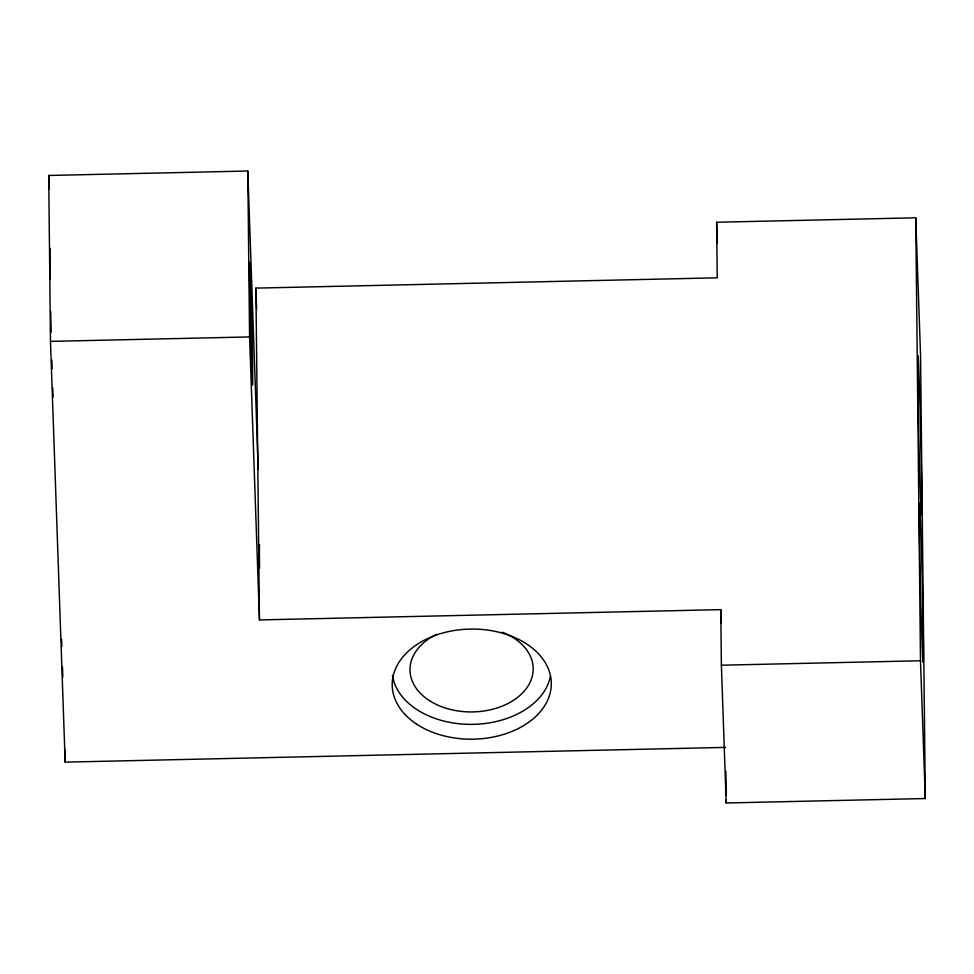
<?xml version="1.0" encoding="UTF-8"?>
<svg xmlns="http://www.w3.org/2000/svg" width="974" height="974" viewBox="0 0 974 974"><rect width="100%" height="100%" fill="white"/><g stroke="black" fill="none" stroke-linecap="round" stroke-linejoin="round"><path stroke-width="1.46" d="M725.606 747.399L65.173 762.131L50.478 341.375L48.7 175.466L247.798 171.022L258.22 469.164M259.461 619.927L255.906 288.121L717.229 277.821L716.633 222.242L915.743 217.799L920.552 355.571L925.3 798.534L726.202 802.978L721.381 665.205L720.784 609.627L259.461 619.927L249.588 336.931L247.798 171.022M50.478 341.375L249.588 336.931M721.381 665.205L920.491 660.762L925.3 798.534M716.633 222.242L717.375 243.439M720.784 609.627L721.271 623.25M255.906 288.121L256.649 309.318M48.7 175.466L49.175 189.139M915.743 217.799L920.491 660.762M725.861 771.432L726.117 795.466M726.166 799.971L726.202 802.978M65.039 750.065L65.173 762.131M502.487 632.248A61.593 42.625 -0.6 0 1 519.726 695.631A61.593 42.625 -0.6 0 1 426.454 698.565A61.593 42.625 -0.6 0 1 436.815 634.305M550.444 676.163A79.564 55.068 -0.6 0 1 470.369 724.364A79.564 55.068 -0.6 0 1 392.449 675.372M53.095 397.1A79.564 0.962 88.7 0 1 52.73 387.932M52.097 368.671A79.564 0.962 88.7 0 1 51.853 360.185M51.147 332.11A79.564 0.962 88.7 0 1 50.697 311.4M50.149 278.966A79.564 0.962 88.7 0 1 50.124 248.248M62.847 677.113A79.564 0.962 88.7 0 1 62.47 666.983M61.837 646.566A79.564 0.962 88.7 0 1 61.63 639.285M259.559 568.28A61.593 0.743 88.7 0 1 259.522 544.783M919.383 526.958A79.564 0.962 88.7 0 0 922.804 659.252A79.564 0.962 88.7 0 0 921.733 559.77A79.564 0.962 88.7 0 0 919.383 526.958M917.8 379.3A79.564 0.962 88.7 0 0 921.221 511.594A79.564 0.962 88.7 0 0 920.15 412.124A79.564 0.962 88.7 0 0 917.8 379.3M416.872 724.291A79.564 55.068 -0.6 0 0 549.08 696.654A79.564 55.068 -0.6 0 0 449.306 631.42A79.564 55.068 -0.6 0 0 416.872 724.291M249.612 280.183A61.593 0.743 88.7 0 0 252.254 382.648A61.593 0.743 88.7 0 0 251.426 305.751A61.593 0.743 88.7 0 0 249.612 280.183"/></g></svg>
